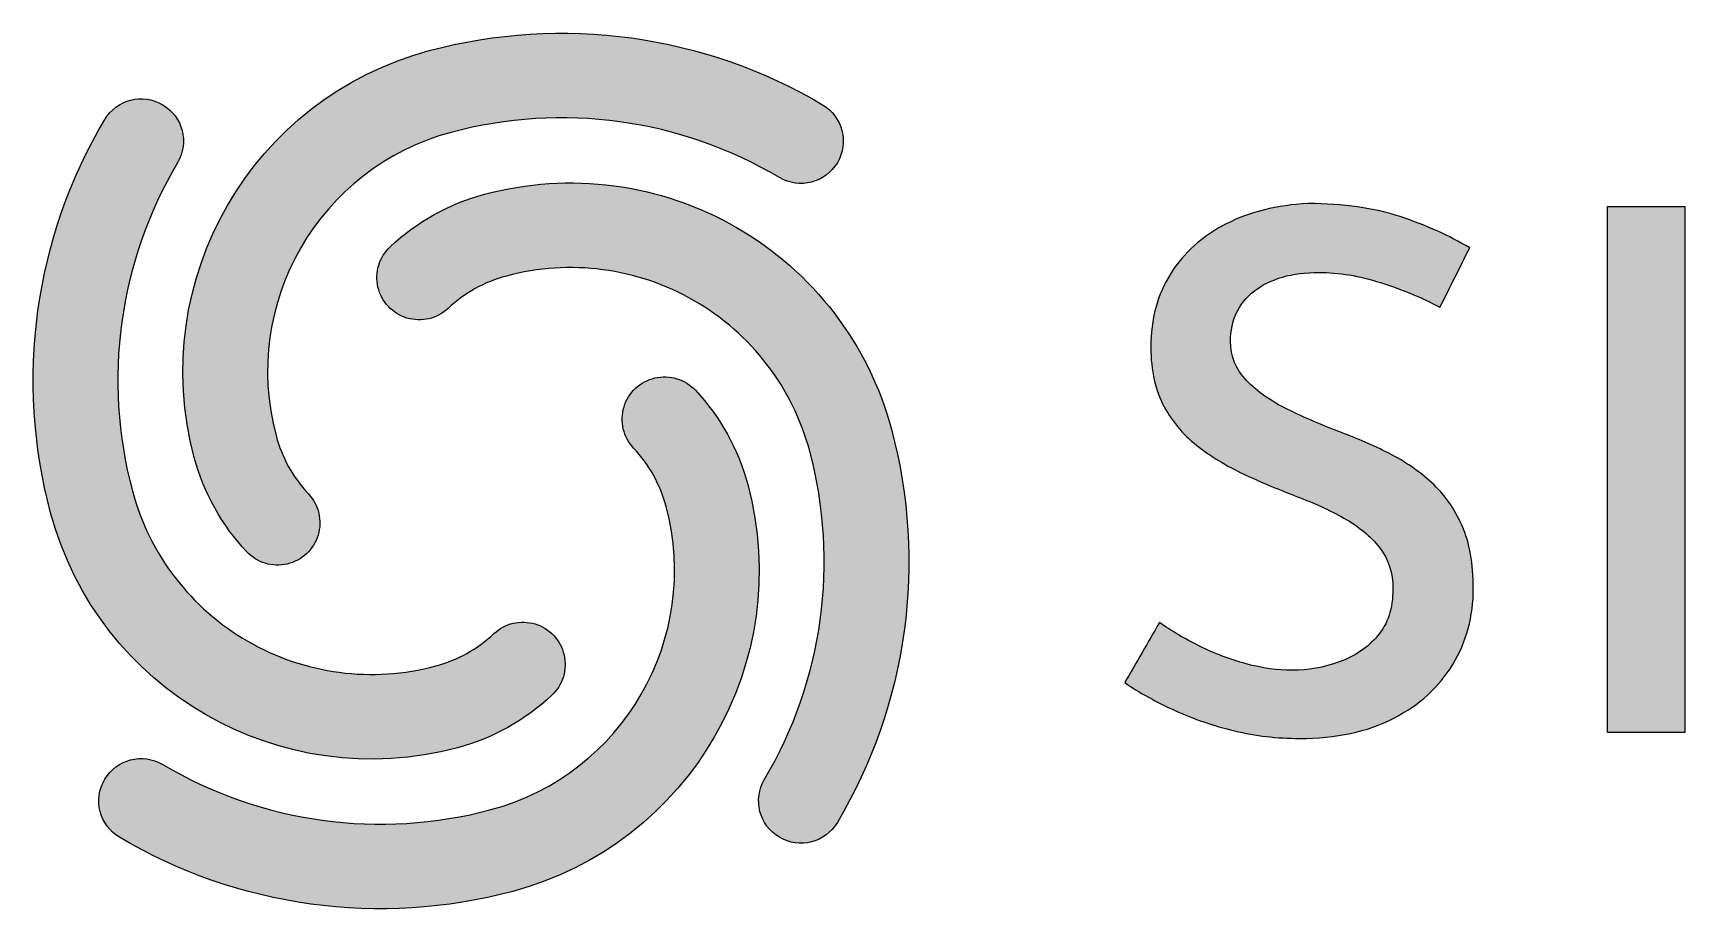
# Model space of a CAD drawing. Extents: x 6 to 227, y 4 to 43.
# Drawn here: x 5.6 to 57.8, y 15 to 42.6 of the extents above; entities that cross this region are included whole.
import ezdxf

# ---------------------------------------------------------------- set-up
doc = ezdxf.new("R2010")
doc.units = 0
doc.layers.add('fill-base', color=255, linetype='CONTINUOUS')
doc.layers.add('logo-outline', color=7, linetype='CONTINUOUS')
doc.layers.add('fill-hero', color=7, linetype='CONTINUOUS', true_color=0x999999)

msp = doc.modelspace()

# ---------------------------------------------------------------- hatches: boundary and pattern name
at = {"layer": 'fill-base', "linetype": 'Continuous'}
h = msp.add_hatch(color=256, dxfattribs=at)
h.dxf.hatch_style = 1
edge = h.paths.add_edge_path()
edge.add_arc((17.46819940595881, 31.02100350288879), 6.991616840283885, 194.9999999999999, 223.1730355562349, ccw=False)
edge.add_arc((20.84489104273268, 31.92578530005129), 10.48742526042581, 105, 195, ccw=False)
edge.add_arc((22.30885874294379, 26.46218346222363), 16.14376210237354, 59.33331208667232, 105, ccw=False)
edge.add_arc((29.86182002915948, 39.19968392481529), 1.335279998336153, -120.66668791332751, 59.33331208667221, ccw=False)
edge.add_arc((22.30885874294379, 26.46218346222363), 13.47320210570125, 59.33331208667234, 105)
edge.add_arc((20.84489104273268, 31.92578530005129), 7.816865263753518, 105, 195)
edge.add_arc((17.46819940595881, 31.02100350288879), 4.321056843611594, 194.9999999999998, 223.1730355562348)
edge.add_arc((13.34308551092669, 27.15091541311768), 1.335279998336146, -136.82696444376552, 43.17303555623539, ccw=False)
h = msp.add_hatch(color=256, dxfattribs=at)
h.dxf.hatch_style = 1
edge = h.paths.add_edge_path()
edge.add_arc((21.68313960723294, 30.76800974951024), 6.99161684028388, 104.9999999999998, 133.1730355562347, ccw=False)
edge.add_arc((22.58792140439546, 27.39131811273636), 10.48742526042582, 15.000000000000114, 105, ccw=False)
edge.add_arc((17.1243195665678, 25.92735041252527), 16.14376210237354, -30.666687913327678, 14.999999999999886, ccw=False)
edge.add_arc((29.86182002915946, 18.37438912630957), 1.335279998336142, 149.3333120866727, 329.33331208667204, ccw=False)
edge.add_arc((17.1243195665678, 25.92735041252525), 13.47320210570125, 329.3333120866723, 375)
edge.add_arc((22.58792140439546, 27.39131811273637), 7.816865263753522, 15.00000000000002, 105)
edge.add_arc((21.68313960723295, 30.76800974951025), 4.321056843611591, 104.9999999999998, 133.1730355562348)
edge.add_arc((17.81305151746184, 34.89312364454236), 1.335279998336144, 133.1730355562345, 313.17303555623545, ccw=False)
h = msp.add_hatch(color=256, dxfattribs=at)
h.dxf.hatch_style = 1
edge = h.paths.add_edge_path()
edge.add_spline(control_points=[(46.21037599999999, 35.053752), (45.35612599999999, 35.053752), (44.67812599999999, 34.859502), (44.17487599999999, 34.470252), (43.67162599999999, 34.081002), (43.42037599999999, 33.551502), (43.42037599999999, 32.880252), (43.42037599999999, 32.407002), (43.58762599999999, 31.995252), (43.92362599999999, 31.645002), (44.25887599999999, 31.294002), (44.69312599999999, 30.988752), (45.22712599999999, 30.730002), (45.76037599999999, 30.470502), (46.32512599999999, 30.226752), (46.91987599999999, 29.998002), (47.42312599999999, 29.815002), (47.92187599999999, 29.597502), (48.41837599999999, 29.346252), (48.91412599999999, 29.095002), (49.36412599999999, 28.786002), (49.76762599999999, 28.420002), (50.17187599999999, 28.054752), (50.49212599999999, 27.600252), (50.72837599999999, 27.058752), (50.96462599999999, 26.517252), (51.08312599999999, 25.858002), (51.08312599999999, 25.080252), (51.08312599999999, 24.195252), (50.86562599999999, 23.395002), (50.43137599999999, 22.678752), (49.99637599999999, 21.961752), (49.37087599999999, 21.393252), (48.55562599999999, 20.974752), (47.73962599999999, 20.554752), (46.75187599999999, 20.345502), (45.59312599999999, 20.345502), (44.89112599999999, 20.345502), (44.20937599999999, 20.425002), (43.54562599999999, 20.585502), (42.88262599999999, 20.746002), (42.25712599999999, 20.959002), (41.66987599999999, 21.226002), (41.08262599999999, 21.492252), (40.55237599999999, 21.786252), (40.07987599999999, 22.106502), (40.44587599999999, 22.739252), (40.81187599999999, 23.37200199999999), (41.17787599999999, 24.004752), (41.54387599999999, 23.745252), (41.96312599999999, 23.497752), (42.43637599999999, 23.261502), (42.90887599999999, 23.025252), (43.40087599999999, 22.838502), (43.91162599999999, 22.701252), (44.42237599999999, 22.564002), (44.90687599999999, 22.495752), (45.36437599999999, 22.495752), (45.86762599999999, 22.495752), (46.36337599999999, 22.583502), (46.85087599999999, 22.759002), (47.33837599999999, 22.933752), (47.74262599999999, 23.209002), (48.06362599999999, 23.582502), (48.38387599999999, 23.956002), (48.54437599999999, 24.448002), (48.54437599999999, 25.058502), (48.54437599999999, 25.576752), (48.40337599999999, 26.014752), (48.12137599999999, 26.374002), (47.83937599999999, 26.732502), (47.46512599999999, 27.040752), (47.00012599999999, 27.299502), (46.53437599999999, 27.559002), (46.03562599999999, 27.787752), (45.50162599999999, 27.986502), (44.98337599999999, 28.184502), (44.45687599999999, 28.405752), (43.92362599999999, 28.649502), (43.38962599999999, 28.893252), (42.89387599999999, 29.187252), (42.43712599999999, 29.530002), (41.97962599999999, 29.873502), (41.60912599999999, 30.299502), (41.32787599999999, 30.811002), (41.04587599999999, 31.321752), (40.90487599999999, 31.951002), (40.90487599999999, 32.698002), (40.90487599999999, 33.582252), (41.11412599999999, 34.356252), (41.53337599999999, 35.020002), (41.95262599999999, 35.683002), (42.53612599999999, 36.205752), (43.28312599999999, 36.586752), (44.03012599999999, 36.967752), (44.89187599999999, 37.181502), (45.86762599999999, 37.227252), (46.98062599999999, 37.227252), (47.94887599999999, 37.090002), (48.77312599999999, 36.815502), (49.59662599999999, 36.541002), (50.32862599999999, 36.213252), (50.96912599999999, 35.831502), (50.65637599999998, 35.206252), (50.34362599999998, 34.581002), (50.03087599999998, 33.955752), (49.45112599999999, 34.261002), (48.82637599999999, 34.519752), (48.15512599999999, 34.733502), (47.48387599999999, 34.947252), (46.83587599999999, 35.053752), (46.21037599999999, 35.053752)], knot_values=[0, 0, 0, 0, 1, 1, 1, 2, 2, 2, 3, 3, 3, 4, 4, 4, 5, 5, 5, 6, 6, 6, 7, 7, 7, 8, 8, 8, 9, 9, 9, 10, 10, 10, 11, 11, 11, 12, 12, 12, 13, 13, 13, 14, 14, 14, 15, 15, 15, 16, 16, 16, 17, 17, 17, 18, 18, 18, 19, 19, 19, 20, 20, 20, 21, 21, 21, 22, 22, 22, 23, 23, 23, 24, 24, 24, 25, 25, 25, 26, 26, 26, 27, 27, 27, 28, 28, 28, 29, 29, 29, 30, 30, 30, 31, 31, 31, 32, 32, 32, 33, 33, 33, 34, 34, 34, 35, 35, 35, 36, 36, 36, 37, 37, 37, 37], weights=[1, 1, 1, 1, 1, 1, 1, 1, 1, 1, 1, 1, 1, 1, 1, 1, 1, 1, 1, 1, 1, 1, 1, 1, 1, 1, 1, 1, 1, 1, 1, 1, 1, 1, 1, 1, 1, 1, 1, 1, 1, 1, 1, 1, 1, 1, 1, 1, 1, 1, 1, 1, 1, 1, 1, 1, 1, 1, 1, 1, 1, 1, 1, 1, 1, 1, 1, 1, 1, 1, 1, 1, 1, 1, 1, 1, 1, 1, 1, 1, 1, 1, 1, 1, 1, 1, 1, 1, 1, 1, 1, 1, 1, 1, 1, 1, 1, 1, 1, 1, 1, 1, 1, 1, 1, 1, 1, 1, 1, 1, 1, 1], degree=3, periodic=0)
h = msp.add_hatch(color=256, dxfattribs=at)
h.dxf.hatch_style = 1
h.paths.add_polyline_path([(55.31462599999999, 37.135752), (57.76262599999999, 37.135752), (57.76262599999999, 20.528502), (55.31462599999999, 20.528502)])
h = msp.add_hatch(color=256, dxfattribs=at)
h.dxf.hatch_style = 1
edge = h.paths.add_edge_path()
edge.add_arc((21.43014585385442, 26.55306954823611), 6.99161684028387, 14.999999999999886, 43.17303555623488, ccw=False)
edge.add_arc((18.05345421708054, 25.6482877510736), 10.48742526042582, -75, 15, ccw=False)
edge.add_arc((16.58948651686943, 31.11188958890126), 16.14376210237354, 239.3333120866723, 284.99999999999994, ccw=False)
edge.add_arc((9.036525230653735, 18.37438912630959), 1.335279998336145, 59.333312086672606, 239.3333120866721, ccw=False)
edge.add_arc((16.58948651686942, 31.11188958890126), 13.47320210570125, 239.3333120866723, 285)
edge.add_arc((18.05345421708054, 25.6482877510736), 7.816865263753523, 284.9999999999999, 374.9999999999999)
edge.add_arc((21.43014585385441, 26.5530695482361), 4.321056843611594, 14.9999999999998, 43.17303555623479)
edge.add_arc((25.55525974888653, 30.42315763800721), 1.335279998336144, 43.17303555623448, 223.1730355562354, ccw=False)
at = {"layer": 'fill-hero', "linetype": 'Continuous'}
h = msp.add_hatch(color=256, dxfattribs=at)
h.dxf.hatch_style = 1
edge = h.paths.add_edge_path()
edge.add_arc((17.21520565258027, 26.80606330161465), 6.991616840283885, 284.9999999999999, 313.1730355562349, ccw=False)
edge.add_arc((16.31042385541776, 30.18275493838852), 10.48742526042581, 195, 285.00000000000006, ccw=False)
edge.add_arc((21.77402569324542, 31.64672263859963), 16.14376210237354, 149.3333120866724, 195, ccw=False)
edge.add_arc((9.036525230653755, 39.19968392481531), 1.335279998336145, -30.666687913327223, 149.3333120866722, ccw=False)
edge.add_arc((21.77402569324543, 31.64672263859963), 13.47320210570125, 149.3333120866724, 195)
edge.add_arc((16.31042385541776, 30.18275493838852), 7.816865263753519, 195, 285.0000000000001)
edge.add_arc((17.21520565258027, 26.80606330161464), 4.321056843611582, 284.9999999999998, 313.1730355562347)
edge.add_arc((21.08529374235138, 22.68094940658252), 1.335279998336147, -46.82696444376529, 133.1730355562353, ccw=False)

# ---------------------------------------------------------------- linework, layer by layer
at = {"layer": 'logo-outline'}
for points in [[(12.36927821677017, 26.23731154501939, -0.1235510247152853), (10.71481613241103, 29.21143990856383, -0.4142135623730951), (18.13054565124521, 42.05586021037294, -0.2019381984217088), (30.54287012347951, 40.34822362503608, -0.999999999999995), (29.18076993483946, 38.0511442245945, 0.2019381984217089), (18.82173743947293, 39.47629733893272, 0.4142135623730951), (13.29437900385124, 29.90263169679154, 0.1235510247152854), (14.31689280508319, 28.06451928121597, -1.000000000000009)], [(21.99889761044966, 21.70714211242601, -0.1235510247152853), (19.02476924690523, 20.05268002806687, -0.4142135623730951), (6.180348945096111, 27.46840954690105, -0.2019381984217088), (7.887985530432967, 39.88073401913534, -0.999999999999995), (10.18506493087455, 38.5186338304953, 0.2019381984217089), (8.759911816536327, 28.15960133512876, 0.4142135623730951), (18.33357745867752, 22.63224289950708, 0.1235510247152854), (20.17168987425308, 23.65475670073902, -1.000000000000009)], [(16.89944764936356, 35.86693093869889, -0.1235510247152853), (19.87357601290799, 37.52139302305802, -0.4142135623730951), (32.71799631471711, 30.10566350422383, -0.2019381984217088), (31.01035972938025, 17.69333903198955, -0.999999999999995), (28.71328032893867, 19.05543922062959, 0.2019381984217089), (30.13843344327689, 29.41447171599612, 0.4142135623730951), (20.5647678011357, 34.94183015161781, 0.1235510247152854), (18.72665538556014, 33.91931635038586, -1.000000000000009)], [(26.52906704304305, 31.33676150610549, -0.1235510247152853), (28.18352912740219, 28.36263314256107, -0.4142135623730951), (20.767799608568, 15.51821284075195, -0.2019381984217088), (8.355475136333707, 17.22584942608881, -0.999999999999995), (9.717575324973755, 19.52292882653039, 0.2019381984217089), (20.07660782034029, 18.09777571219216, 0.4142135623730951), (25.60396625596198, 27.67144135433335, 0.1235510247152854), (24.58145245473003, 29.50955376990891, -1.000000000000009)]]:
    msp.add_lwpolyline(points, format="xyb", close=True, dxfattribs=at)
msp.add_lwpolyline([(55.31462599999999, 37.135752), (57.76262599999999, 37.135752), (57.76262599999999, 20.528502), (55.31462599999999, 20.528502)], close=True, dxfattribs=at)
msp.add_open_spline([(46.21037599999999, 35.053752), (45.35612599999999, 35.053752), (44.67812599999999, 34.859502), (44.17487599999999, 34.470252), (43.67162599999999, 34.081002), (43.42037599999999, 33.551502), (43.42037599999999, 32.880252), (43.42037599999999, 32.407002), (43.58762599999999, 31.995252), (43.92362599999999, 31.645002), (44.25887599999999, 31.294002), (44.69312599999999, 30.988752), (45.22712599999999, 30.730002), (45.76037599999999, 30.470502), (46.32512599999999, 30.226752), (46.91987599999999, 29.998002), (47.42312599999999, 29.815002), (47.92187599999999, 29.597502), (48.41837599999999, 29.346252), (48.91412599999999, 29.095002), (49.36412599999999, 28.786002), (49.76762599999999, 28.420002), (50.17187599999999, 28.054752), (50.49212599999999, 27.600252), (50.72837599999999, 27.058752), (50.96462599999999, 26.517252), (51.08312599999999, 25.858002), (51.08312599999999, 25.080252), (51.08312599999999, 24.195252), (50.86562599999999, 23.395002), (50.43137599999999, 22.678752), (49.99637599999999, 21.961752), (49.37087599999999, 21.393252), (48.55562599999999, 20.974752), (47.73962599999999, 20.554752), (46.75187599999999, 20.345502), (45.59312599999999, 20.345502), (44.89112599999999, 20.345502), (44.20937599999999, 20.425002), (43.54562599999999, 20.585502), (42.88262599999999, 20.746002), (42.25712599999999, 20.959002), (41.66987599999999, 21.226002), (41.08262599999999, 21.492252), (40.55237599999999, 21.786252), (40.07987599999999, 22.106502), (40.44587599999999, 22.739252), (40.81187599999999, 23.37200199999999), (41.17787599999999, 24.004752), (41.54387599999999, 23.745252), (41.96312599999999, 23.497752), (42.43637599999999, 23.261502), (42.90887599999999, 23.025252), (43.40087599999999, 22.838502), (43.91162599999999, 22.701252), (44.42237599999999, 22.564002), (44.90687599999999, 22.495752), (45.36437599999999, 22.495752), (45.86762599999999, 22.495752), (46.36337599999999, 22.583502), (46.85087599999999, 22.759002), (47.33837599999999, 22.933752), (47.74262599999999, 23.209002), (48.06362599999999, 23.582502), (48.38387599999999, 23.956002), (48.54437599999999, 24.448002), (48.54437599999999, 25.058502), (48.54437599999999, 25.576752), (48.40337599999999, 26.014752), (48.12137599999999, 26.374002), (47.83937599999999, 26.732502), (47.46512599999999, 27.040752), (47.00012599999999, 27.299502), (46.53437599999999, 27.559002), (46.03562599999999, 27.787752), (45.50162599999999, 27.986502), (44.98337599999999, 28.184502), (44.45687599999999, 28.405752), (43.92362599999999, 28.649502), (43.38962599999999, 28.893252), (42.89387599999999, 29.187252), (42.43712599999999, 29.530002), (41.97962599999999, 29.873502), (41.60912599999999, 30.299502), (41.32787599999999, 30.811002), (41.04587599999999, 31.321752), (40.90487599999999, 31.951002), (40.90487599999999, 32.698002), (40.90487599999999, 33.582252), (41.11412599999999, 34.356252), (41.53337599999999, 35.020002), (41.95262599999999, 35.683002), (42.53612599999999, 36.205752), (43.28312599999999, 36.586752), (44.03012599999999, 36.967752), (44.89187599999999, 37.181502), (45.86762599999999, 37.227252), (46.98062599999999, 37.227252), (47.94887599999999, 37.090002), (48.77312599999999, 36.815502), (49.59662599999999, 36.541002), (50.32862599999999, 36.213252), (50.96912599999999, 35.831502), (50.65637599999998, 35.206252), (50.34362599999998, 34.581002), (50.03087599999998, 33.955752), (49.45112599999999, 34.261002), (48.82637599999999, 34.519752), (48.15512599999999, 34.733502), (47.48387599999999, 34.947252), (46.83587599999999, 35.053752), (46.21037599999999, 35.053752)], degree=3, knots=[0, 0, 0, 0, 1, 1, 1, 2, 2, 2, 3, 3, 3, 4, 4, 4, 5, 5, 5, 6, 6, 6, 7, 7, 7, 8, 8, 8, 9, 9, 9, 10, 10, 10, 11, 11, 11, 12, 12, 12, 13, 13, 13, 14, 14, 14, 15, 15, 15, 16, 16, 16, 17, 17, 17, 18, 18, 18, 19, 19, 19, 20, 20, 20, 21, 21, 21, 22, 22, 22, 23, 23, 23, 24, 24, 24, 25, 25, 25, 26, 26, 26, 27, 27, 27, 28, 28, 28, 29, 29, 29, 30, 30, 30, 31, 31, 31, 32, 32, 32, 33, 33, 33, 34, 34, 34, 35, 35, 35, 36, 36, 36, 37, 37, 37, 37], dxfattribs=at)

doc.saveas('drawing.dxf')
